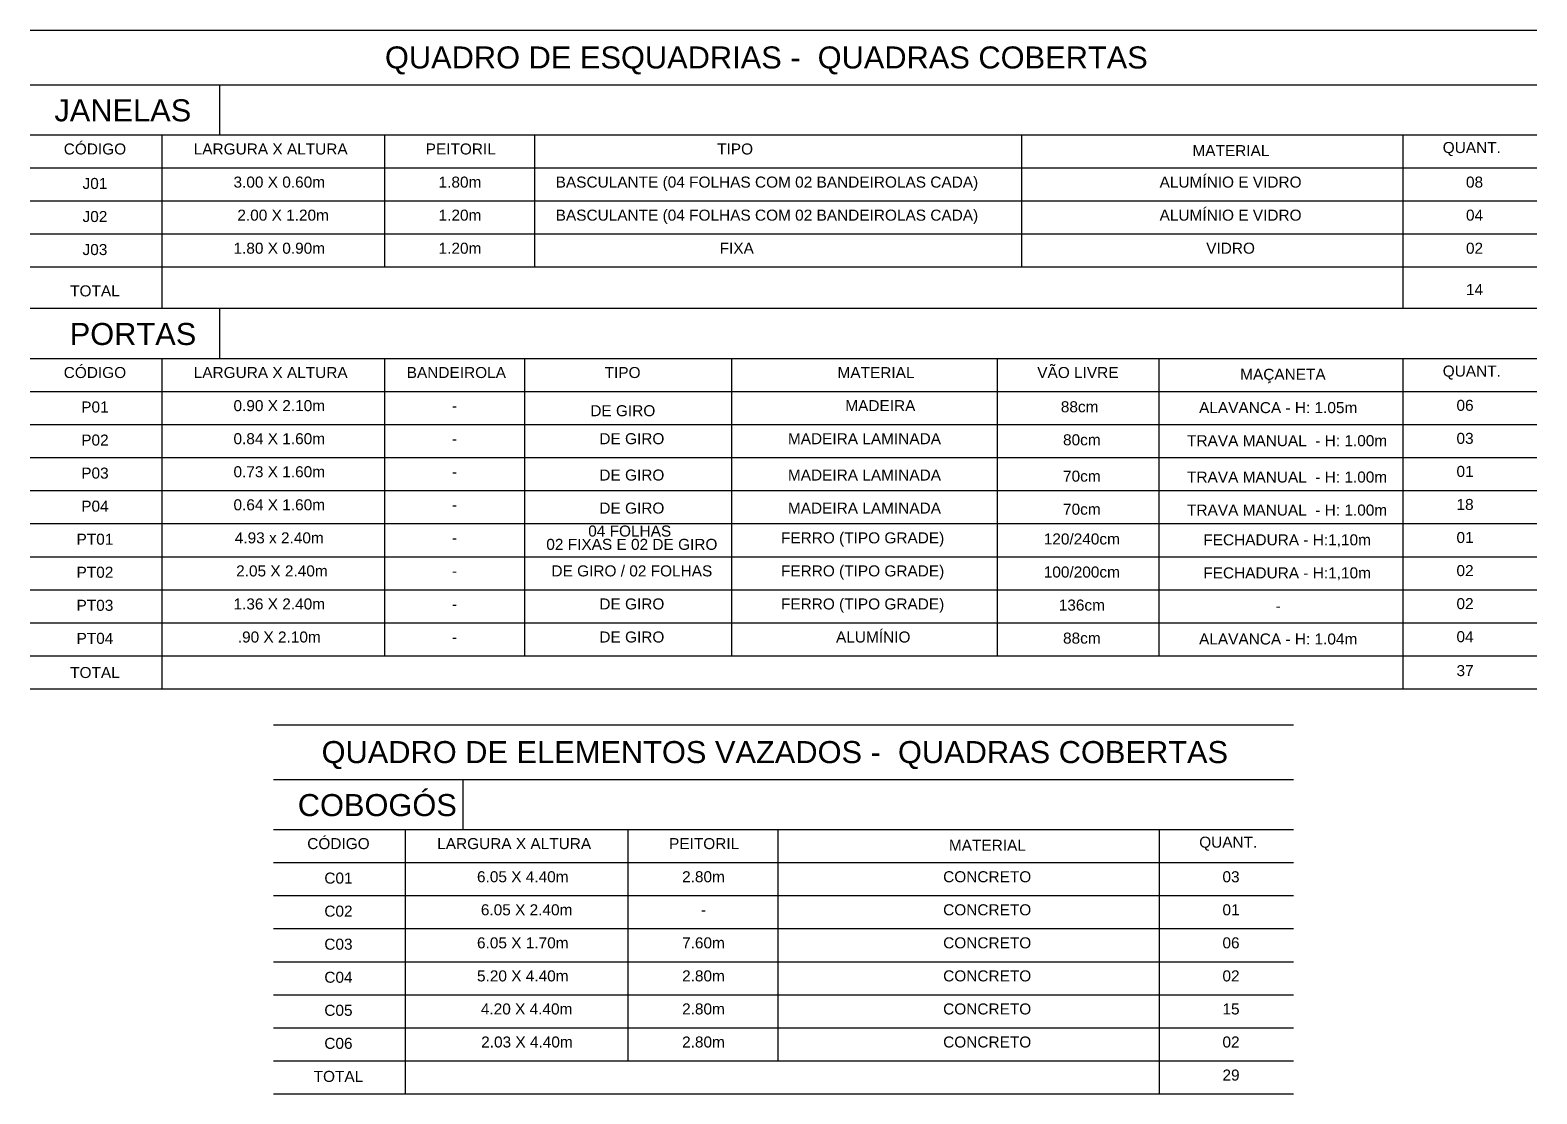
# Model space of a CAD drawing. Header units: metres. Extents: x 2494 to 3558, y 282 to 553.
# Drawn here: x 2598.46 to 2612.14, y 350.08 to 359.74 of the extents above; entities that cross this region are included whole.
import ezdxf
from ezdxf.enums import TextEntityAlignment as Align

# ---------------------------------------------------------------- set-up
doc = ezdxf.new("R2010")
doc.units = ezdxf.units.M
doc.header["$LTSCALE"] = 7
doc.header["$MEASUREMENT"] = 0
for name, color, linetype in [('PENA 0.15', 7, 'Continuous'), ('PENA 01', 1, 'Continuous'), ('PENA 02', 2, 'Continuous')]:
    doc.layers.add(name, color=color, linetype=linetype)
doc.styles.add('Luana', font='arial.ttf')

msp = doc.modelspace()

# ---------------------------------------------------------------- linework, layer by layer
at = {"layer": 'PENA 0.15', "ltscale": 0.01}
for p, q in [((2598.465, 359.242), (2612.14, 359.242)), ((2598.465, 358.788), (2612.14, 358.788)), ((2598.465, 358.788), (2612.14, 358.788)), ((2601.68, 358.788), (2601.68, 357.588)), ((2603.041, 358.788), (2603.041, 357.588)), ((2607.461, 358.788), (2607.461, 357.588)), ((2610.923, 358.788), (2610.923, 357.213)), ((2598.465, 358.488), (2612.14, 358.488)), ((2598.465, 358.488), (2612.14, 358.488)), ((2598.465, 358.188), (2612.14, 358.188)), ((2598.465, 358.188), (2612.14, 358.188)), ((2598.465, 358.188), (2612.14, 358.188)), ((2598.465, 357.888), (2612.14, 357.888)), ((2598.465, 357.888), (2612.14, 357.888)), ((2598.465, 357.588), (2612.14, 357.588)), ((2598.465, 357.588), (2612.14, 357.588)), ((2598.465, 357.213), (2612.14, 357.213)), ((2600.185, 356.758), (2600.185, 357.213)), ((2598.465, 356.758), (2612.14, 356.758)), ((2601.68, 356.758), (2601.68, 354.058)), ((2602.952, 356.758), (2602.952, 354.058)), ((2604.83, 356.758), (2604.83, 354.058)), ((2607.241, 356.758), (2607.241, 354.058)), ((2608.71, 356.758), (2608.71, 354.058)), ((2610.923, 356.758), (2610.923, 353.758)), ((2598.465, 356.458), (2612.14, 356.458)), ((2598.465, 356.158), (2612.14, 356.158)), ((2598.465, 355.858), (2612.14, 355.858)), ((2598.465, 355.858), (2612.14, 355.858)), ((2598.465, 355.558), (2612.14, 355.558)), ((2598.465, 355.258), (2612.14, 355.258)), ((2598.465, 354.958), (2612.14, 354.958)), ((2598.465, 354.658), (2612.14, 354.658)), ((2598.465, 354.358), (2612.14, 354.358)), ((2598.465, 354.058), (2612.14, 354.058)), ((2598.465, 354.058), (2612.14, 354.058)), ((2598.465, 354.058), (2612.14, 354.058)), ((2598.465, 354.058), (2612.14, 354.058)), ((2598.465, 354.058), (2612.14, 354.058)), ((2598.465, 354.058), (2612.14, 354.058)), ((2598.465, 354.058), (2612.14, 354.058)), ((2598.465, 353.758), (2612.14, 353.758)), ((2598.465, 353.758), (2612.14, 353.758)), ((2600.675, 352.937), (2609.93, 352.937)), ((2600.675, 352.482), (2609.93, 352.482)), ((2603.89, 352.482), (2603.89, 350.382)), ((2605.251, 352.482), (2605.251, 350.382)), ((2605.251, 352.482), (2605.251, 350.382)), ((2608.713, 352.482), (2608.713, 350.082)), ((2600.675, 352.182), (2609.93, 352.182)), ((2600.675, 351.882), (2609.93, 351.882)), ((2600.675, 351.582), (2609.93, 351.582)), ((2600.675, 351.282), (2609.93, 351.282)), ((2600.675, 350.982), (2609.93, 350.982)), ((2600.675, 350.682), (2609.93, 350.682)), ((2600.675, 350.382), (2609.93, 350.382)), ((2600.675, 350.382), (2609.93, 350.382)), ((2600.675, 350.382), (2609.93, 350.382)), ((2600.675, 350.082), (2609.93, 350.082)), ((2600.675, 350.082), (2609.93, 350.082))]:
    msp.add_line(p, q, dxfattribs=at)
at = {"layer": 'PENA 0.15'}
for p, q in [((2600.185, 358.788), (2600.185, 359.242)), ((2599.661, 358.788), (2599.661, 357.213)), ((2599.661, 356.758), (2599.661, 353.758)), ((2602.395, 352.482), (2602.395, 352.937)), ((2601.87, 352.482), (2601.87, 350.082))]:
    msp.add_line(p, q, dxfattribs=at)
at = {"layer": 'PENA 02'}
for p, q in [((2598.465, 359.737), (2612.14, 359.737)), ((2600.675, 353.432), (2609.93, 353.432))]:
    msp.add_line(p, q, dxfattribs=at)

# ---------------------------------------------------------------- texts
at = {"layer": 'PENA 01', "style": 'Luana'}
for s, p in [('ALUMÍNIO E VIDRO', (2609.36, 358.308)), ('3.00 X 0.60m', (2600.726, 358.308)), ('1.80m', (2602.366, 358.308)), ('BASCULANTE (04 FOLHAS COM 02 BANDEIROLAS CADA)', (2605.152, 358.308)), ('08', (2611.574, 358.308)), ('2.00 X 1.20m', (2600.761, 358.008)), ('1.20m', (2602.366, 358.008)), ('BASCULANTE (04 FOLHAS COM 02 BANDEIROLAS CADA)', (2605.152, 358.008)), ('ALUMÍNIO E VIDRO', (2609.36, 358.008)), ('04', (2611.574, 358.008)), ('1.80 X 0.90m', (2600.726, 357.708)), ('1.20m', (2602.366, 357.708)), ('FIXA', (2604.878, 357.708)), ('VIDRO', (2609.36, 357.708)), ('02', (2611.574, 357.708)), ('0.90 X 2.10m', (2600.726, 356.279)), ('88cm', (2607.99, 356.269)), ('06', (2611.488, 356.282)), ('-', (2602.316, 356.279)), ('DE GIRO', (2603.844, 356.233)), ('ALAVANCA - H: 1.05m', (2609.792, 356.261)), ('0.84 X 1.60m', (2600.726, 355.979)), ('-', (2602.316, 355.979)), ('DE GIRO', (2603.926, 355.979)), ('MADEIRA LAMINADA', (2606.037, 355.979)), ('80cm', (2608.01, 355.969)), ('TRAVA MANUAL  - H: 1.00m', (2609.873, 355.961)), ('03', (2611.488, 355.982)), ('0.73 X 1.60m', (2600.726, 355.679)), ('-', (2602.316, 355.679)), ('DE GIRO', (2603.926, 355.649)), ('MADEIRA LAMINADA', (2606.037, 355.649)), ('70cm', (2608.01, 355.639)), ('TRAVA MANUAL  - H: 1.00m', (2609.873, 355.631)), ('01', (2611.488, 355.682)), ('0.64 X 1.60m', (2600.726, 355.379)), ('-', (2602.316, 355.379)), ('DE GIRO', (2603.926, 355.349)), ('MADEIRA LAMINADA', (2606.037, 355.349)), ('70cm', (2608.01, 355.339)), ('TRAVA MANUAL  - H: 1.00m', (2609.873, 355.331)), ('18', (2611.488, 355.382)), ('4.93 x 2.40m', (2600.726, 355.079)), ('04 FOLHAS ', (2603.926, 355.141)), ('120/240cm', (2608.01, 355.069)), ('FECHADURA - H:1,10m', (2609.873, 355.061)), ('01', (2611.488, 355.082)), ('-', (2602.316, 355.079)), ('02 FIXAS E 02 DE GIRO', (2603.926, 355.02)), ('2.05 X 2.40m', (2600.75, 354.779)), ('DE GIRO / 02 FOLHAS', (2603.926, 354.779)), ('100/200cm', (2608.01, 354.769)), ('02', (2611.488, 354.782)), ('-', (2602.316, 354.779)), ('FECHADURA - H:1,10m', (2609.873, 354.761)), ('1.36 X 2.40m', (2600.726, 354.479)), ('-', (2602.316, 354.479)), ('DE GIRO', (2603.926, 354.479)), ('136cm', (2608.01, 354.469)), ('-', (2609.792, 354.461)), ('02', (2611.488, 354.482)), ('.90 X 2.10m', (2600.726, 354.179)), ('-', (2602.316, 354.179)), ('DE GIRO', (2603.926, 354.179)), ('88cm', (2608.01, 354.169)), ('ALAVANCA - H: 1.04m', (2609.792, 354.161)), ('04', (2611.488, 354.182)), ('6.05 X 4.40m', (2602.936, 352.003)), ('2.80m', (2604.576, 352.003)), ('CONCRETO', (2607.151, 352.003)), ('03', (2609.364, 352.003)), ('6.05 X 2.40m', (2602.971, 351.703)), ('-', (2604.576, 351.703)), ('CONCRETO', (2607.151, 351.703)), ('01', (2609.364, 351.703)), ('6.05 X 1.70m', (2602.936, 351.403)), ('7.60m', (2604.576, 351.403)), ('CONCRETO', (2607.151, 351.403)), ('06', (2609.364, 351.403)), ('5.20 X 4.40m', (2602.936, 351.103)), ('2.80m', (2604.576, 351.103)), ('CONCRETO', (2607.151, 351.103)), ('02', (2609.364, 351.103)), ('4.20 X 4.40m', (2602.971, 350.803)), ('2.80m', (2604.576, 350.803)), ('CONCRETO', (2607.151, 350.803)), ('15', (2609.364, 350.803)), ('2.03 X 4.40m', (2602.974, 350.503)), ('2.80m', (2604.576, 350.503)), ('CONCRETO', (2607.151, 350.503)), ('02', (2609.364, 350.503))]:
    msp.add_text(s, height=0.1, dxfattribs=at).set_placement(p, align=Align.CENTER)
at = {"layer": 'PENA 01', "color": 2, "style": 'Luana'}
msp.add_text('14', height=0.1, dxfattribs=at).set_placement((2611.574, 357.333), align=Align.CENTER)
at = {"layer": 'PENA 01', "style": 'Luana'}
for s, p in [('MADEIRA', (2605.863, 356.279)), ('FERRO (TIPO GRADE)', (2605.279, 355.079)), ('FERRO (TIPO GRADE)', (2605.279, 354.779)), ('FERRO (TIPO GRADE)', (2605.279, 354.479)), ('ALUMÍNIO ', (2605.779, 354.179))]:
    msp.add_text(s, height=0.1, dxfattribs=at).set_placement(p)
at = {"layer": 'PENA 02', "ltscale": 0.05, "style": 'Luana'}
msp.add_text('37', height=0.1, dxfattribs=at).set_placement((2611.488, 353.874), align=Align.CENTER)
at = {"layer": 'PENA 02', "style": 'Luana'}
msp.add_text('29', height=0.1, dxfattribs=at).set_placement((2609.364, 350.203), align=Align.CENTER)
at = {"layer": 'PENA 02', "ltscale": 0.05, "style": 'Luana'}
for s, insert, char_height, width, attachment_point in [('QUADRO DE ESQUADRIAS -  QUADRAS COBERTAS', (2601.685, 359.462), 0.2, 8.16528, 4), ('JANELAS', (2598.685, 359.008), 0.2, 3.51166, 4), ('CÓDIGO', (2599.053, 358.658), 0.1, 1.934, 5), ('LARGURA X ALTURA', (2600.648, 358.658), 0.1, 1.934, 5), ('PEITORIL', (2602.373, 358.658), 0.1, 1.934, 5), ('TIPO', (2604.863, 358.658), 0.1, 1.934, 5), ('MATERIAL', (2609.363, 358.644), 0.1, 1.934, 5), ('QUANT.', (2611.549, 358.658), 0.1, 1.934, 5), ('J01', (2599.053, 358.345), 0.1, 1.934, 5), ('J02', (2599.053, 358.045), 0.1, 1.934, 5), ('J03', (2599.053, 357.745), 0.1, 1.934, 5), ('TOTAL', (2599.053, 357.37), 0.1, 1.934, 5), ('PORTAS', (2598.824, 356.978), 0.2, 3.51166, 4), ('CÓDIGO', (2599.053, 356.629), 0.1, 1.934, 5), ('LARGURA X ALTURA', (2600.648, 356.629), 0.1, 1.934, 5), ('BANDEIROLA', (2602.333, 356.629), 0.1, 1.934, 5), ('TIPO', (2603.842, 356.629), 0.1, 1.934, 5), ('MATERIAL', (2606.142, 356.629), 0.1, 1.934, 5), ('VÃO LIVRE', (2607.974, 356.629), 0.1, 1.934, 5), ('MAÇANETA', (2609.835, 356.598), 0.1, 1.934, 5), ('QUANT.', (2611.549, 356.629), 0.1, 1.934, 5), ('P01', (2599.053, 356.316), 0.1, 1.934, 5), ('P02', (2599.053, 356.016), 0.1, 1.934, 5), ('P03', (2599.053, 355.716), 0.1, 1.934, 5), ('P04', (2599.053, 355.416), 0.1, 1.934, 5), ('PT01', (2599.053, 355.116), 0.1, 1.934, 5), ('PT02', (2599.053, 354.816), 0.1, 1.934, 5), ('PT03', (2599.053, 354.516), 0.1, 1.934, 5), ('PT04', (2599.053, 354.216), 0.1, 1.934, 5), ('TOTAL', (2599.053, 353.906), 0.1, 1.934, 5), ('QUADRO DE ELEMENTOS VAZADOS -  QUADRAS COBERTAS', (2601.11, 353.157), 0.2, 9.54432, 4), ('COBOGÓS', (2600.894, 352.702), 0.2, 3.51166, 4), ('CÓDIGO', (2601.263, 352.353), 0.1, 1.934, 5), ('LARGURA X ALTURA', (2602.858, 352.353), 0.1, 1.934, 5), ('PEITORIL', (2604.582, 352.353), 0.1, 1.934, 5), ('QUANT.', (2609.339, 352.353), 0.1, 1.934, 5), ('MATERIAL', (2607.153, 352.339), 0.1, 1.934, 5), ('C01', (2601.263, 352.04), 0.1, 1.934, 5), ('C02', (2601.263, 351.74), 0.1, 1.934, 5), ('C03', (2601.263, 351.44), 0.1, 1.934, 5), ('C04', (2601.263, 351.14), 0.1, 1.934, 5), ('C05', (2601.263, 350.84), 0.1, 1.934, 5), ('C06', (2601.263, 350.54), 0.1, 1.934, 5), ('TOTAL', (2601.263, 350.24), 0.1, 1.934, 5)]:
    msp.add_mtext(s, dxfattribs=dict(at, insert=insert, char_height=char_height, width=width, attachment_point=attachment_point))

doc.saveas('drawing.dxf')
